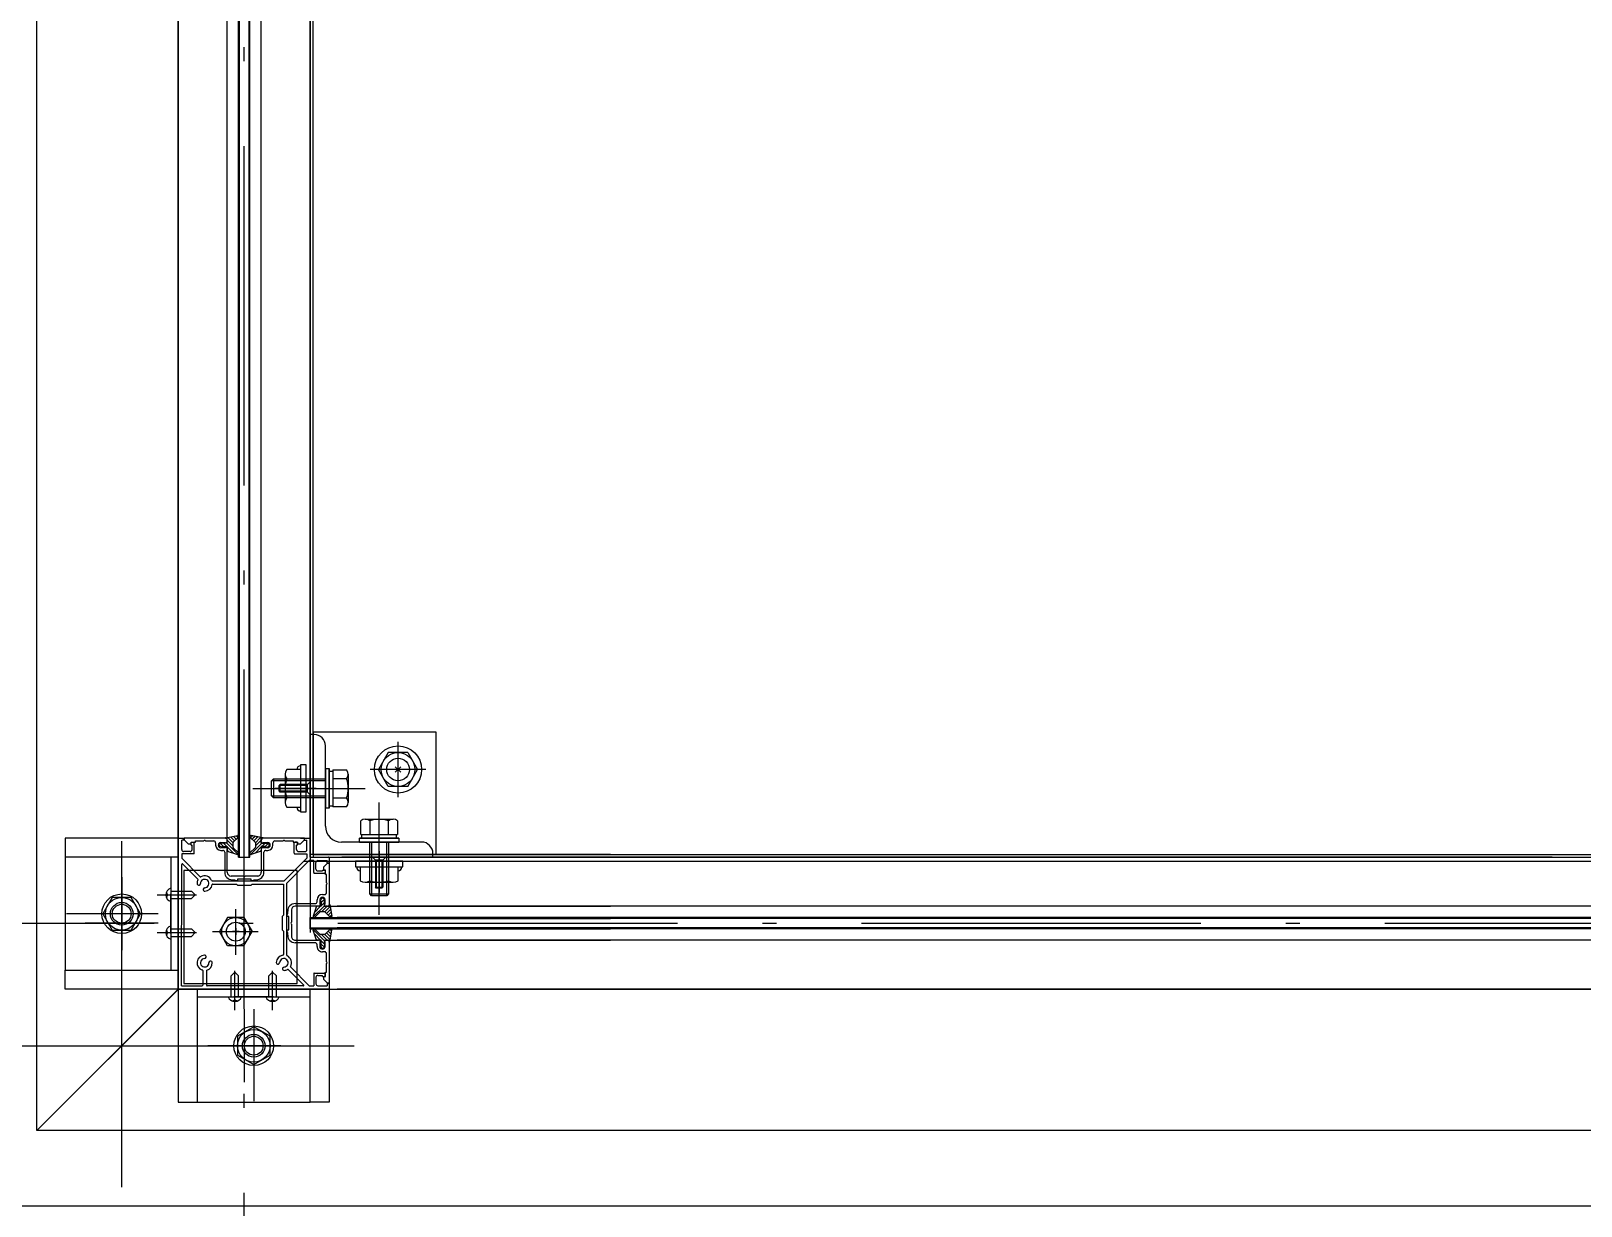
# Model space of a CAD drawing. Header units: millimetres. Extents: x -13466 to 37833, y -11727 to 34084.
# Drawn here: x 6069 to 6891, y 11488 to 12111 of the extents above; entities that cross this region are included whole.
import ezdxf

# ---------------------------------------------------------------- set-up
doc = ezdxf.new("R2010")
doc.units = ezdxf.units.MM
doc.header["$LTSCALE"] = 30
doc.header["$PDSIZE"] = 300
doc.linetypes.add('DASHDOT', pattern=[50.5, 30, -9, 2.5, -9])
doc.linetypes.add('SXF_一点短鎖線', pattern=[9.25, 6, -1.5, 0.25, -1.5])
for name, color, linetype, lineweight in [('D-BMK', 2, 'SXF_一点短鎖線', 13), ('D-STR-DIM', 7, 'Continuous', 13), ('D-STR-HTXT', 7, 'Continuous', 13), ('D-STR-STR1', 2, 'Continuous', 13)]:
    doc.layers.add(name, color=color, linetype=linetype, lineweight=lineweight)
doc.styles.add('MS ゴシック', font='MS Gothic.ttf')
doc.dimstyles.new('DIM-30-F', dxfattribs={"dimscale": 30, "dimtxt": 3.5, "dimasz": 2.5, "dimexe": 0, "dimexo": 2, "dimgap": 0.8, "dimtad": 1, "dimdec": 0, "dimzin": 0, "dimdsep": 46, "dimtxsty": 'MS ゴシック', "dimblk": 'OPEN', "dimcen": 0.1, "dimaunit": 1, "dimadec": 4, "dimazin": 0, "dimtfac": 1, "dimtdec": 0, "dimtmove": 2, "dimatfit": 3, "dimldrblk": 'OPEN', "dimfxl": 1, "dimtolj": 1, "dimtzin": 0, "dimlwd": -1, "dimlwe": -1, "dimarcsym": 2})

# ---------------------------------------------------------------- blocks, each defined once
blk = doc.blocks.new('_Open')
at = {"color": 0, "linetype": 'ByBlock', "lineweight": -2}
for p, q in [((-1, 0.167), (0, 0)), ((-1, -0.167), (0, 0)), ((0, 0), (-1, 0))]:
    blk.add_line(p, q, dxfattribs=at)
blk = doc.blocks.new('*D16')
at = {"layer": 'D-STR-DIM', "color": 0, "transparency": 16777216}
for p, q in [((10066.31, 11898.01), (10066.31, 11838.01)), ((10282.31, 11898.01), (10282.31, 11838.01)), ((10207.31, 11838.01), (10141.31, 11838.01))]:
    blk.add_line(p, q, dxfattribs=at)
at = {"layer": 'Defpoints', "color": 0, "transparency": 16777216}
for p in [(10066.31, 11838.01), (10066.31, 11838.01), (10282.31, 11838.01)]:
    blk.add_point(p, dxfattribs=at)
at = {"layer": 'D-STR-DIM', "color": 0, "transparency": 16777216, "xscale": 75, "yscale": 75, "zscale": 75, "rotation": 180}
blk.add_blockref('_Open', (10066.31, 11838.01), dxfattribs=at)
at = {"layer": 'D-STR-DIM', "color": 0, "transparency": 16777216, "xscale": 75, "yscale": 75, "zscale": 75}
blk.add_blockref('_Open', (10282.31, 11838.01), dxfattribs=at)
at = {"layer": 'D-STR-DIM', "color": 0, "transparency": 16777216, "insert": (10174.31, 12031.51), "char_height": 105, "width": 28696.3879, "attachment_point": 5, "style": 'MS ゴシック'}
blk.add_mtext('\\A1;216', dxfattribs=at)
blk = doc.blocks.new('*D20')
at = {"layer": 'D-STR-DIM', "color": 0, "transparency": 16777216}
for p, q in [((8743.3, 12827.45), (8769.9, 12881.24)), ((8837.13, 12848), (9599.08, 12471.25)), ((9692.9, 12491.8), (9666.31, 12438.01))]:
    blk.add_line(p, q, dxfattribs=at)
at = {"layer": 'Defpoints', "color": 0, "transparency": 16777216}
for p in [(8769.9, 12881.24), (9666.31, 12438.01), (9666.31, 12438.01)]:
    blk.add_point(p, dxfattribs=at)
at = {"layer": 'D-STR-DIM', "color": 0, "transparency": 16777216, "xscale": 75, "yscale": 75, "zscale": 75}
for p, rotation in [((8769.9, 12881.24), 153.6900675261025), ((9666.31, 12438.01), 333.6900675261025)]:
    blk.add_blockref('_Open', p, dxfattribs=dict(at, rotation=rotation))
at = {"layer": 'D-STR-DIM', "color": 0, "transparency": 16777216, "insert": (9252.01, 12728.2), "char_height": 105, "width": 46998.7126, "attachment_point": 5, "rotation": 333.69007, "style": 'MS ゴシック'}
blk.add_mtext('\\A1;R1000', dxfattribs=at)
blk = doc.blocks.new('*D44')
at = {"layer": 'D-STR-DIM', "color": 0, "transparency": 16777216}
for p, q in [((5908.26, 5273.45), (6336.04, 5273.45)), ((6336.04, 4698.45), (6336.04, 5198.45)), ((5908.26, 4623.45), (6336.04, 4623.45))]:
    blk.add_line(p, q, dxfattribs=at)
at = {"layer": 'Defpoints', "color": 0, "transparency": 16777216}
for p in [(5848.26, 5273.45), (6336.04, 5273.45), (5848.26, 4623.45)]:
    blk.add_point(p, dxfattribs=at)
at = {"layer": 'D-STR-DIM', "color": 0, "transparency": 16777216, "xscale": 75, "yscale": 75, "zscale": 75}
for p, rotation in [((6336.04, 5273.45), 90), ((6336.04, 4623.45), 270)]:
    blk.add_blockref('_Open', p, dxfattribs=dict(at, rotation=rotation))
at = {"layer": 'D-STR-DIM', "color": 0, "transparency": 16777216, "insert": (6259.54, 4948.45), "char_height": 105, "width": 22788, "attachment_point": 5, "rotation": 90, "style": 'MS ゴシック'}
blk.add_mtext('\\A1;65', dxfattribs=at)

msp = doc.modelspace()

# ---------------------------------------------------------------- linework, layer by layer
at = {"layer": 'D-BMK', "linetype": 'SXF_一点短鎖線', "lineweight": 9}
msp.add_line((6182.306, 10482.586), (6182.306, 14994.638), dxfattribs=at)
at = {"layer": 'D-BMK', "linetype": 'SXF_一点短鎖線'}
msp.add_line((5399.481, 11638.012), (10988.159, 11638.012), dxfattribs=at)
at = {"layer": 'D-STR-HTXT', "linetype": 'Continuous'}
msp.add_lwpolyline([(6032.306, 14288.012), (10432.306, 14288.012), (10432.306, 11488.012), (6032.306, 11488.012), (6032.306, 14288.012)], dxfattribs=at)
at = {"layer": 'D-STR-STR1', "linetype": 'Continuous'}
for p, q in [((6072.308, 11528.012), (6072.307, 14248.012)), ((6147.306, 14143.012), (6147.306, 11633.013)), ((6217.306, 14143.012), (6217.306, 11633.013)), ((6218.808, 11689.512), (6218.808, 14088.011)), ((6217.307, 12418.012), (6217.307, 11673.012)), ((6217.307, 11682.712), (6217.307, 12418.012)), ((6147.307, 11682.712), (6147.307, 12396.581)), ((6173.307, 11682.212), (6173.307, 12396.581)), ((6179.307, 11673.012), (6179.307, 12396.581)), ((6179.807, 11673.012), (6179.807, 12396.581)), ((6184.807, 11673.012), (6184.807, 12396.581)), ((6185.307, 11673.012), (6185.307, 12396.581)), ((6191.307, 11682.212), (6191.307, 12396.581)), ((6218.807, 11741.081), (6218.807, 12390.14)), ((6218.807, 11741.081), (6218.807, 12390.14)), ((6218.807, 11749.512), (6218.807, 12365.537)), ((6218.807, 11739.512), (6218.807, 11674.512)), ((6218.807, 11674.512), (6218.807, 11724.512)), ((6217.307, 11713.012), (6217.307, 11706.012)), ((6147.306, 11603.312), (6147.307, 11682.712)), ((6147.307, 11673.012), (6147.307, 11683.012)), ((6147.607, 11683.012), (6150.307, 11683.012)), ((6150.307, 11682.012), (6149.107, 11682.012)), ((6149.107, 11677.012), (6149.107, 11682.012)), ((6150.307, 11682.012), (6150.307, 11683.012)), ((6172.507, 11683.012), (6150.407, 11683.012)), ((6150.407, 11683.012), (6150.407, 11682.212)), ((6150.407, 11682.212), (6152.507, 11680.112)), ((6152.507, 11680.112), (6154.107, 11680.112)), ((6154.107, 11680.112), (6154.107, 11681.012)), ((6154.107, 11681.012), (6156.407, 11681.012)), ((6154.107, 11679.412), (6154.107, 11680.612)), ((6154.107, 11679.412), (6154.607, 11679.412)), ((6154.407, 11680.912), (6155.507, 11680.912)), ((6154.607, 11677.012), (6154.607, 11679.412)), ((6155.807, 11675.112), (6155.807, 11680.612)), ((6156.407, 11681.012), (6156.407, 11681.612)), ((6156.407, 11681.612), (6160.848, 11681.612)), ((6161.765, 11681.612), (6166.107, 11681.612)), ((6167.107, 11680.612), (6167.107, 11679.412)), ((6169.499, 11680.455), (6171.257, 11678.697)), ((6173.307, 11680.462), (6169.507, 11680.462)), ((6171.128, 11678.157), (6169.507, 11678.697)), ((6169.907, 11680.812), (6172.307, 11680.812)), ((6172.307, 11678.012), (6169.907, 11678.012)), ((6170.623, 11678.697), (6173.307, 11678.697)), ((6170.623, 11678.697), (6171.128, 11678.157)), ((6171.26, 11680.462), (6173.024, 11678.697)), ((6172.307, 11683.122), (6172.307, 11683.012)), ((6172.307, 11683.012), (6173.307, 11683.012)), ((6172.307, 11680.812), (6172.307, 11680.612)), ((6172.307, 11680.612), (6172.507, 11680.612)), ((6172.507, 11678.212), (6172.307, 11678.212)), ((6172.307, 11678.212), (6172.307, 11678.012)), ((6172.47, 11683.319), (6178.657, 11684.458)), ((6173.027, 11680.462), (6179, 11674.49)), ((6173.307, 11680.462), (6173.307, 11683.012)), ((6173.307, 11681.412), (6173.307, 11682.212)), ((6173.307, 11681.951), (6176.307, 11678.951)), ((6173.307, 11678.697), (6173.307, 11676.216)), ((6173.307, 11678.415), (6176.567, 11675.154)), ((6173.307, 11665.012), (6173.307, 11677.412)), ((6173.514, 11683.511), (6174.013, 11683.012)), ((6174.013, 11683.012), (6176.324, 11680.701)), ((6175.007, 11683.786), (6175.781, 11683.012)), ((6175.781, 11683.012), (6177.175, 11681.618)), ((6176.307, 11680.572), (6176.307, 11678.353)), ((6179.307, 11683.662), (6176.461, 11680.933)), ((6179.307, 11675.262), (6176.461, 11677.992)), ((6176.5, 11684.061), (6177.548, 11683.012)), ((6177.548, 11683.012), (6178.077, 11682.483)), ((6177.993, 11684.336), (6178.98, 11683.349)), ((6179.307, 11683.981), (6179.307, 11683.662)), ((6185.307, 11683.981), (6185.307, 11683.662)), ((6185.307, 11683.662), (6188.153, 11680.932)), ((6185.307, 11675.262), (6188.153, 11677.992)), ((6191.586, 11680.462), (6185.613, 11674.49)), ((6186.62, 11684.336), (6185.634, 11683.349)), ((6192.143, 11683.319), (6185.957, 11684.458)), ((6187.065, 11683.012), (6186.536, 11682.483)), ((6188.113, 11684.061), (6187.065, 11683.012)), ((6188.833, 11683.012), (6187.438, 11681.618)), ((6191.307, 11678.415), (6188.046, 11675.154)), ((6190.6, 11683.012), (6188.29, 11680.701)), ((6191.307, 11681.951), (6188.307, 11678.951)), ((6188.307, 11680.572), (6188.307, 11678.353)), ((6189.606, 11683.786), (6188.833, 11683.012)), ((6191.099, 11683.511), (6190.6, 11683.012)), ((6191.307, 11680.462), (6191.307, 11683.012)), ((6192.307, 11683.012), (6191.307, 11683.012)), ((6191.307, 11682.212), (6191.307, 11681.412)), ((6191.307, 11680.462), (6195.106, 11680.462)), ((6193.99, 11678.697), (6191.307, 11678.697)), ((6191.307, 11678.697), (6191.307, 11676.216)), ((6191.307, 11677.412), (6191.307, 11665.012)), ((6193.354, 11680.462), (6191.589, 11678.697)), ((6214.207, 11683.012), (6192.107, 11683.012)), ((6192.107, 11680.612), (6192.307, 11680.612)), ((6192.307, 11678.212), (6192.107, 11678.212)), ((6192.307, 11680.612), (6192.307, 11680.812)), ((6192.307, 11680.812), (6194.707, 11680.812)), ((6192.307, 11678.012), (6192.307, 11678.212)), ((6194.707, 11678.012), (6192.307, 11678.012)), ((6195.115, 11680.455), (6193.357, 11678.697)), ((6193.99, 11678.697), (6193.485, 11678.157)), ((6193.485, 11678.157), (6195.106, 11678.697)), ((6197.507, 11679.412), (6197.507, 11680.612)), ((6198.507, 11681.612), (6202.848, 11681.612)), ((6203.765, 11681.612), (6208.207, 11681.612)), ((6208.207, 11681.612), (6208.207, 11681.012)), ((6208.207, 11681.012), (6210.507, 11681.012)), ((6208.807, 11675.112), (6208.807, 11680.612)), ((6210.207, 11680.912), (6209.107, 11680.912)), ((6210.007, 11677.012), (6210.007, 11679.412)), ((6210.507, 11679.412), (6210.007, 11679.412)), ((6210.507, 11681.012), (6210.507, 11680.112)), ((6210.507, 11679.412), (6210.507, 11680.612)), ((6210.507, 11680.112), (6212.107, 11680.112)), ((6212.107, 11683.012), (6215.107, 11683.012)), ((6212.107, 11680.112), (6214.207, 11682.212)), ((6214.207, 11682.212), (6214.207, 11683.012)), ((6214.307, 11683.012), (6217.007, 11683.012)), ((6214.307, 11682.012), (6214.307, 11683.012)), ((6214.307, 11682.012), (6215.507, 11682.012)), ((6215.507, 11677.012), (6215.507, 11682.012)), ((6217.307, 11673.012), (6217.307, 11682.712)), ((6149.106, 11604.812), (6149.107, 11669.215)), ((6149.107, 11674.812), (6149.107, 11672.485)), ((6149.107, 11674.812), (6149.107, 11672.485)), ((6155.507, 11674.812), (6149.107, 11674.812)), ((6158.986, 11662.605), (6149.107, 11672.485)), ((6157.714, 11661.332), (6149.619, 11669.427)), ((6153.607, 11676.012), (6150.107, 11676.012)), ((6169.907, 11676.612), (6170.907, 11676.612)), ((6171.907, 11675.612), (6171.907, 11665.012)), ((6173.307, 11676.647), (6173.946, 11676.008)), ((6173.307, 11676.216), (6178.652, 11674.475)), ((6179.307, 11674.951), (6179.307, 11675.262)), ((6179.307, 11673.012), (6185.307, 11673.012)), ((6185.307, 11674.951), (6185.307, 11675.262)), ((6191.307, 11676.216), (6185.961, 11674.475)), ((6191.307, 11676.647), (6190.667, 11676.008)), ((6192.707, 11665.012), (6192.707, 11675.612)), ((6193.707, 11676.612), (6194.707, 11676.612)), ((6203.534, 11660.512), (6215.507, 11672.485)), ((6204.807, 11659.239), (6216.779, 11671.212)), ((6209.107, 11674.812), (6215.507, 11674.812)), ((6211.007, 11676.012), (6214.507, 11676.012)), ((6214.005, 11670.812), (6959.806, 11670.812)), ((6215.507, 11674.812), (6215.507, 11672.485)), ((6219.107, 11671.212), (6216.779, 11671.212)), ((6218.807, 11674.512), (6217.307, 11674.512)), ((6217.307, 11673.012), (6376.499, 11673.011)), ((6217.307, 11673.012), (6227.007, 11673.012)), ((6376.499, 11674.511), (6218.807, 11674.512)), ((6218.807, 11674.512), (6283.807, 11674.512)), ((6268.807, 11674.512), (6218.807, 11674.512)), ((6219.107, 11664.812), (6219.107, 11671.212)), ((6220.307, 11666.712), (6220.307, 11670.212)), ((6221.307, 11671.212), (6226.307, 11671.212)), ((6224.407, 11667.812), (6226.507, 11669.912)), ((6226.307, 11670.012), (6226.307, 11671.212)), ((6226.307, 11670.012), (6227.307, 11670.012)), ((6226.507, 11669.912), (6227.307, 11669.912)), ((6227.007, 11673.013), (10237.306, 11673.013)), ((6227.007, 11673.012), (6376.499, 11673.012)), ((6227.307, 11672.712), (6227.307, 11670.012)), ((6227.307, 11670.812), (6278.66, 11670.812)), ((6227.307, 11669.912), (6227.306, 11647.812)), ((6875.641, 11673.012), (6234.052, 11673.012)), ((6234.052, 11673.012), (6963.531, 11673.012)), ((6241.307, 11670.812), (6266.307, 11670.812)), ((6250.307, 11673.012), (6257.307, 11673.012)), ((6283.808, 11674.513), (10180.806, 11674.513)), ((6293.807, 11674.512), (6363.62, 11674.512)), ((6293.807, 11674.512), (6363.62, 11674.512)), ((6293.807, 11674.512), (6328.713, 11674.512)), ((6363.599, 11673.012), (6363.62, 11673.012)), ((6363.609, 11673.012), (6363.62, 11673.012)), ((6150.307, 11666.012), (6150.306, 11606.012)), ((6210.307, 11666.012), (6150.307, 11666.012)), ((6165.267, 11660.512), (6203.534, 11660.512)), ((6181.848, 11663.012), (6175.307, 11663.012)), ((6175.907, 11661.012), (6177.307, 11661.012)), ((6177.307, 11661.012), (6177.307, 11660.712)), ((6177.307, 11660.712), (6178.807, 11660.712)), ((6178.807, 11660.712), (6178.807, 11661.612)), ((6178.807, 11661.612), (6185.807, 11661.612)), ((6189.307, 11663.012), (6182.765, 11663.012)), ((6185.807, 11661.612), (6185.807, 11660.712)), ((6185.807, 11660.712), (6187.307, 11660.712)), ((6187.307, 11660.712), (6187.307, 11661.012)), ((6187.307, 11661.012), (6188.707, 11661.012)), ((6210.306, 11606.012), (6210.307, 11666.012)), ((6219.407, 11664.512), (6224.907, 11664.512)), ((6221.307, 11665.712), (6223.707, 11665.712)), ((6223.707, 11666.212), (6224.907, 11666.212)), ((6223.707, 11666.212), (6223.707, 11665.712)), ((6224.407, 11666.212), (6224.407, 11667.812)), ((6225.307, 11666.212), (6224.407, 11666.212)), ((6225.207, 11665.912), (6225.207, 11664.812)), ((6225.307, 11663.912), (6225.307, 11666.212)), ((6225.907, 11663.912), (6225.307, 11663.912)), ((6225.907, 11659.47), (6225.907, 11663.912)), ((6117.306, 11618.674), (6117.307, 11657.351)), ((6147.307, 11658.012), (6147.306, 11618.012)), ((6165.615, 11658.712), (6178.107, 11658.712)), ((6178.807, 11658.012), (6178.107, 11658.712)), ((6185.807, 11658.012), (6178.807, 11658.012)), ((6185.807, 11658.012), (6186.507, 11658.712)), ((6186.507, 11658.712), (6203.007, 11658.712)), ((6203.007, 11658.712), (6203.006, 11642.212)), ((6204.806, 11620.972), (6204.807, 11659.239)), ((6223.707, 11653.212), (6224.907, 11653.212)), ((6225.907, 11654.212), (6225.907, 11658.554)), ((6177.806, 11621.231), (6177.807, 11645.421)), ((6205.306, 11643.012), (6205.306, 11644.412)), ((6207.306, 11645.012), (6207.306, 11638.47)), ((6221.706, 11647.012), (6209.306, 11647.012)), ((6209.306, 11648.412), (6219.907, 11648.412)), ((6220.511, 11647.012), (6218.77, 11641.667)), ((6224.757, 11647.291), (6218.784, 11641.319)), ((6222.71, 11647.012), (6219.449, 11643.751)), ((6219.557, 11641.012), (6222.286, 11643.858)), ((6220.942, 11647.012), (6220.303, 11646.373)), ((6222.992, 11647.012), (6220.511, 11647.012)), ((6220.907, 11649.412), (6220.907, 11650.412)), ((6222.307, 11650.412), (6222.307, 11648.012)), ((6222.307, 11648.012), (6222.507, 11648.012)), ((6222.451, 11649.191), (6222.992, 11650.811)), ((6222.992, 11649.696), (6222.451, 11649.191)), ((6222.507, 11648.012), (6222.507, 11647.812)), ((6224.866, 11644.012), (6222.647, 11644.012)), ((6224.75, 11650.82), (6222.992, 11649.062)), ((6222.992, 11649.696), (6222.992, 11647.012)), ((6224.757, 11649.059), (6222.992, 11647.294)), ((6226.245, 11647.012), (6223.245, 11644.012)), ((6224.757, 11647.012), (6224.757, 11650.811)), ((6224.757, 11647.012), (6227.307, 11647.012)), ((6224.907, 11647.812), (6224.907, 11648.012)), ((6224.907, 11648.012), (6225.107, 11648.012)), ((6227.307, 11646.306), (6224.996, 11643.995)), ((6225.107, 11648.012), (6225.107, 11650.412)), ((6227.957, 11641.012), (6225.227, 11643.858)), ((6226.506, 11647.012), (6225.706, 11647.012)), ((6227.307, 11644.538), (6225.912, 11643.144)), ((6226.507, 11647.012), (6376.499, 11647.012)), ((6227.307, 11648.012), (6227.307, 11647.012)), ((6227.417, 11648.012), (6227.307, 11648.012)), ((6227.806, 11646.805), (6227.307, 11646.306)), ((6228.08, 11645.312), (6227.307, 11644.538)), ((6228.355, 11643.819), (6227.307, 11642.77)), ((6227.614, 11647.848), (6228.752, 11641.662)), ((6933.152, 11647.012), (6231.578, 11647.012)), ((6136.645, 11638.013), (6097.968, 11638.013)), ((6173.482, 11641.003), (6169.157, 11633.512)), ((6182.131, 11641.003), (6173.482, 11641.003)), ((6182.131, 11641.003), (6186.456, 11633.512)), ((6203.006, 11642.212), (6202.306, 11641.512)), ((6202.306, 11641.512), (6202.306, 11634.512)), ((6205.006, 11641.512), (6205.006, 11643.012)), ((6205.006, 11643.012), (6205.306, 11643.012)), ((6205.906, 11641.512), (6205.006, 11641.512)), ((6205.906, 11634.512), (6205.906, 11641.512)), ((6207.306, 11637.554), (6207.306, 11631.012)), ((6217.307, 11641.012), (6376.499, 11641.012)), ((6217.307, 11635.012), (6217.307, 11641.012)), ((6217.307, 11640.512), (6376.499, 11640.512)), ((6219.245, 11641.012), (6219.557, 11641.012)), ((6227.307, 11642.77), (6226.778, 11642.241)), ((6228.63, 11642.326), (6227.643, 11641.339)), ((6228.275, 11641.012), (6227.957, 11641.012)), ((6930.886, 11641.012), (6231.578, 11641.012)), ((6930.886, 11640.512), (6231.578, 11640.512)), ((6165.525, 11633.512), (6189.716, 11633.512)), ((6173.482, 11626.021), (6169.157, 11633.512)), ((6179.574, 11633.512), (6176.039, 11633.512)), ((6177.806, 11635.28), (6177.806, 11631.744)), ((6182.131, 11626.021), (6186.456, 11633.512)), ((6203.006, 11633.812), (6202.306, 11634.512)), ((6203.006, 11633.812), (6203.006, 11621.32)), ((6205.006, 11633.012), (6205.006, 11634.512)), ((6205.006, 11634.512), (6205.906, 11634.512)), ((6205.306, 11633.012), (6205.006, 11633.012)), ((6205.306, 11631.612), (6205.306, 11633.012)), ((6209.306, 11629.012), (6221.706, 11629.012)), ((6219.906, 11627.612), (6209.306, 11627.612)), ((6217.307, 11635.512), (6376.499, 11635.512)), ((6217.307, 11635.012), (6376.499, 11635.012)), ((6220.511, 11629.012), (6218.77, 11634.357)), ((6224.756, 11628.733), (6218.784, 11634.705)), ((6219.245, 11635.012), (6219.557, 11635.012)), ((6222.709, 11629.012), (6219.449, 11632.273)), ((6219.557, 11635.012), (6222.286, 11632.166)), ((6220.942, 11629.012), (6220.302, 11629.651)), ((6222.992, 11629.012), (6220.511, 11629.012)), ((6222.506, 11628.012), (6222.306, 11628.012)), ((6222.306, 11628.012), (6222.306, 11625.612)), ((6222.506, 11628.212), (6222.506, 11628.012)), ((6224.866, 11632.012), (6222.647, 11632.012)), ((6222.992, 11626.328), (6222.992, 11629.012)), ((6224.756, 11626.965), (6222.992, 11628.73)), ((6226.245, 11629.012), (6223.245, 11632.012)), ((6224.756, 11629.012), (6224.756, 11625.213)), ((6224.756, 11629.012), (6227.306, 11629.012)), ((6224.906, 11628.012), (6224.906, 11628.212)), ((6225.106, 11628.012), (6224.906, 11628.012)), ((6227.306, 11629.718), (6224.996, 11632.029)), ((6225.106, 11625.612), (6225.106, 11628.012)), ((6227.957, 11635.012), (6225.227, 11632.166)), ((6225.706, 11629.012), (6226.506, 11629.012)), ((6227.306, 11631.486), (6225.912, 11632.88)), ((6226.506, 11629.012), (6376.499, 11629.012)), ((6227.306, 11633.254), (6226.778, 11633.783)), ((6227.306, 11628.012), (6227.306, 11629.012)), ((6227.306, 11628.212), (6227.306, 11606.112)), ((6227.417, 11628.012), (6227.306, 11628.012)), ((6228.355, 11632.205), (6227.306, 11633.254)), ((6228.08, 11630.712), (6227.306, 11631.486)), ((6227.806, 11629.219), (6227.306, 11629.718)), ((6227.614, 11628.176), (6228.752, 11634.362)), ((6228.63, 11633.698), (6227.643, 11634.685)), ((6228.275, 11635.012), (6227.957, 11635.012)), ((6930.886, 11635.512), (6231.578, 11635.512)), ((6930.886, 11635.012), (6231.578, 11635.012)), ((6930.688, 11629.012), (6231.578, 11629.012)), ((6182.131, 11626.021), (6173.482, 11626.021)), ((6220.906, 11625.612), (6220.906, 11626.612)), ((6222.992, 11626.328), (6222.451, 11626.833)), ((6222.451, 11626.833), (6222.992, 11625.213)), ((6224.75, 11625.204), (6222.992, 11626.962)), ((6224.906, 11622.812), (6223.706, 11622.812)), ((6225.906, 11617.47), (6225.906, 11621.812)), ((6160.306, 11612.861), (6160.306, 11605.113)), ((6162.306, 11612.861), (6162.306, 11605.112)), ((6200.391, 11616.231), (6200.391, 11616.231)), ((6202.525, 11614.096), (6202.525, 11614.096)), ((6205.627, 11613.419), (6213.721, 11605.324)), ((6206.899, 11614.692), (6216.779, 11604.812)), ((6219.106, 11611.212), (6219.106, 11604.812)), ((6219.406, 11611.512), (6224.906, 11611.512)), ((6225.206, 11610.112), (6225.206, 11611.212)), ((6225.306, 11609.812), (6225.306, 11612.112)), ((6225.306, 11612.112), (6225.906, 11612.112)), ((6225.906, 11612.112), (6225.906, 11616.554)), ((6072.308, 11528.012), (6147.394, 11603.1)), ((6083.506, 11539.212), (6147.306, 11603.012)), ((6227.006, 11603.012), (6147.606, 11603.012)), ((6149.106, 11604.812), (6160.006, 11604.812)), ((6150.306, 11606.012), (6210.306, 11606.012)), ((6162.306, 11603.012), (6202.306, 11603.012)), ((6213.509, 11604.812), (6162.606, 11604.812)), ((6216.779, 11604.812), (6219.106, 11604.812)), ((6220.306, 11609.312), (6220.306, 11605.812)), ((6221.306, 11610.312), (6223.706, 11610.312)), ((6221.306, 11604.812), (6226.306, 11604.812)), ((6223.706, 11609.812), (6223.706, 11610.312)), ((6223.706, 11609.812), (6224.906, 11609.812)), ((6224.406, 11608.212), (6224.406, 11609.812)), ((6224.406, 11609.812), (6225.306, 11609.812)), ((6226.506, 11606.112), (6224.406, 11608.212)), ((6226.306, 11606.012), (6226.306, 11604.812)), ((6226.306, 11606.012), (6227.306, 11606.012)), ((6227.306, 11606.112), (6226.506, 11606.112)), ((6227.006, 11603.012), (6376.499, 11603.012)), ((6227.007, 11603.013), (10237.306, 11603.013)), ((6227.306, 11606.012), (6227.306, 11603.312)), ((6936.4, 11603.012), (6231.578, 11603.012)), ((6363.618, 11603.012), (6363.62, 11603.012)), ((6363.618, 11603.012), (6363.62, 11603.012)), ((6370.485, 11603.012), (6370.493, 11603.012)), ((6182.306, 11592.351), (6182.306, 11553.674)), ((6201.645, 11573.012), (6162.968, 11573.012)), ((10392.307, 11528.013), (6072.308, 11528.012)), ((10392.307, 11528.013), (6072.308, 11528.012))]:
    msp.add_line(p, q, dxfattribs=at)
at = {"layer": 'D-STR-STR1', "linetype": 'Continuous', "lineweight": 9}
for p, q in [((6219.307, 11738.012), (6217.307, 11738.012)), ((6217.307, 11738.012), (6217.307, 11673.012)), ((6218.807, 11674.512), (6218.807, 11739.512)), ((6218.807, 11739.512), (6283.807, 11739.512)), ((6263.807, 11704.774), (6263.807, 11734.25)), ((6283.807, 11739.512), (6283.807, 11674.512)), ((6225.307, 11689.512), (6225.307, 11732.012)), ((6258.617, 11728.501), (6253.427, 11719.512)), ((6268.996, 11728.501), (6258.617, 11728.501)), ((6268.996, 11728.501), (6274.186, 11719.512)), ((6212.107, 11719.512), (6204.839, 11719.512)), ((6215.107, 11722.012), (6212.107, 11722.012)), ((6212.107, 11722.012), (6212.107, 11697.012)), ((6212.107, 11719.512), (6212.107, 11699.512)), ((6215.107, 11697.012), (6215.107, 11722.012)), ((6218.807, 11724.512), (6218.807, 11674.512)), ((6225.307, 11720.012), (6227.307, 11720.012)), ((6225.307, 11720.012), (6225.307, 11699.012)), ((6227.307, 11720.012), (6227.307, 11699.012)), ((6227.307, 11699.012), (6227.307, 11720.012)), ((6227.307, 11719.312), (6227.307, 11699.712)), ((6227.307, 11718.712), (6229.307, 11718.712)), ((6227.307, 11718.712), (6227.307, 11700.312)), ((6229.307, 11719.312), (6236.574, 11719.312)), ((6229.307, 11719.312), (6229.307, 11699.712)), ((6278.544, 11719.512), (6249.069, 11719.512)), ((6258.617, 11710.523), (6253.427, 11719.512)), ((6262.307, 11718.012), (6265.307, 11721.012)), ((6265.307, 11718.012), (6262.307, 11721.012)), ((6268.996, 11710.523), (6274.186, 11719.512)), ((6196.807, 11713.512), (6197.807, 11714.512)), ((6196.807, 11705.512), (6196.807, 11713.512)), ((6225.307, 11713.512), (6196.807, 11713.512)), ((6197.807, 11714.512), (6197.807, 11704.512)), ((6197.807, 11714.512), (6225.307, 11714.512)), ((6215.807, 11711.012), (6200.807, 11711.012)), ((6200.807, 11708.012), (6200.807, 11711.012)), ((6200.909, 11711.012), (6201.409, 11711.512)), ((6201.307, 11707.512), (6201.307, 11711.512)), ((6215.807, 11711.512), (6201.409, 11711.512)), ((6203.982, 11717.012), (6203.982, 11702.012)), ((6204.839, 11714.512), (6212.107, 11714.512)), ((6217.307, 11713.012), (6215.807, 11711.512)), ((6215.807, 11707.512), (6215.807, 11711.512)), ((6217.307, 11706.012), (6217.307, 11713.012)), ((6236.574, 11714.512), (6229.307, 11714.512)), ((6237.432, 11717.012), (6237.432, 11702.012)), ((6268.996, 11710.523), (6258.617, 11710.523)), ((6186.807, 11709.512), (6246.332, 11709.512)), ((6197.807, 11704.512), (6196.807, 11705.512)), ((6196.807, 11705.512), (6225.307, 11705.512)), ((6225.307, 11704.512), (6197.807, 11704.512)), ((6220.452, 11709.512), (6198.605, 11709.512)), ((6215.807, 11708.012), (6200.807, 11708.012)), ((6201.409, 11707.512), (6200.909, 11708.012)), ((6215.807, 11707.512), (6201.409, 11707.512)), ((6212.107, 11704.512), (6204.839, 11704.512)), ((6217.307, 11706.012), (6215.807, 11707.512)), ((6229.307, 11704.512), (6236.574, 11704.512)), ((6253.807, 11642.512), (6253.807, 11702.038)), ((6204.839, 11699.512), (6212.107, 11699.512)), ((6212.107, 11697.012), (6215.107, 11697.012)), ((6227.307, 11699.012), (6225.307, 11699.012)), ((6227.307, 11700.312), (6229.307, 11700.312)), ((6236.574, 11699.712), (6229.307, 11699.712)), ((6246.307, 11693.137), (6261.307, 11693.137)), ((6244.007, 11685.012), (6244.007, 11692.279)), ((6244.007, 11685.012), (6263.607, 11685.012)), ((6244.607, 11683.012), (6244.607, 11685.012)), ((6248.807, 11692.279), (6248.807, 11685.012)), ((6258.807, 11685.012), (6258.807, 11692.279)), ((6263.007, 11683.012), (6263.007, 11685.012)), ((6263.607, 11692.279), (6263.607, 11685.012)), ((6147.306, 11683.012), (6087.306, 11683.012)), ((6087.306, 11683.012), (6087.306, 11673.012)), ((6147.306, 11682.712), (6147.306, 11603.312)), ((6217.307, 11673.012), (6217.307, 11682.712)), ((6276.307, 11681.012), (6233.807, 11681.012)), ((6243.307, 11683.012), (6264.307, 11683.012)), ((6264.307, 11683.012), (6243.307, 11683.012)), ((6243.307, 11681.012), (6243.307, 11683.012)), ((6243.307, 11681.012), (6264.307, 11681.012)), ((6244.007, 11683.012), (6263.607, 11683.012)), ((6244.607, 11683.012), (6263.007, 11683.012)), ((6248.807, 11653.512), (6248.807, 11681.012)), ((6249.807, 11681.012), (6249.807, 11652.512)), ((6257.807, 11652.512), (6257.807, 11681.012)), ((6258.807, 11681.012), (6258.807, 11653.512)), ((6264.307, 11683.012), (6264.307, 11681.012)), ((6147.306, 11673.012), (6087.306, 11673.012)), ((6087.306, 11673.012), (6087.306, 11613.012)), ((6143.306, 11673.012), (6143.306, 11613.012)), ((6217.307, 11673.012), (6227.007, 11673.012)), ((6217.307, 11673.012), (6282.307, 11673.012)), ((6218.807, 11674.512), (6218.807, 11673.012)), ((6283.807, 11674.512), (6218.807, 11674.512)), ((6218.807, 11674.512), (6268.807, 11674.512)), ((6266.307, 11670.812), (6241.307, 11670.812)), ((6241.307, 11670.812), (6241.307, 11667.812)), ((6257.307, 11673.012), (6250.307, 11673.012)), ((6250.307, 11673.012), (6251.807, 11671.512)), ((6255.807, 11671.512), (6251.807, 11671.512)), ((6251.807, 11671.512), (6251.807, 11657.115)), ((6252.307, 11671.512), (6252.307, 11656.512)), ((6253.807, 11676.158), (6253.807, 11654.311)), ((6255.307, 11671.512), (6255.307, 11656.512)), ((6257.307, 11673.012), (6255.807, 11671.512)), ((6255.807, 11671.512), (6255.807, 11657.115)), ((6266.307, 11667.812), (6266.307, 11670.812)), ((6282.307, 11673.012), (6282.307, 11675.012)), ((6117.306, 11662.351), (6117.306, 11623.674)), ((6241.307, 11667.812), (6266.307, 11667.812)), ((6243.807, 11667.812), (6243.807, 11660.545)), ((6243.807, 11667.812), (6263.807, 11667.812)), ((6248.807, 11660.545), (6248.807, 11667.812)), ((6258.807, 11667.812), (6258.807, 11660.545)), ((6263.807, 11660.545), (6263.807, 11667.812)), ((6117.306, 11658.984), (6117.306, 11627.955)), ((6136.198, 11653.012), (6156.985, 11653.012)), ((6143.306, 11656.512), (6143.306, 11649.512)), ((6143.306, 11656.012), (6143.306, 11650.012)), ((6143.306, 11655.012), (6154.306, 11655.012)), ((6143.306, 11632.512), (6143.306, 11653.512)), ((6147.306, 11618.012), (6147.306, 11658.012)), ((6156.306, 11653.012), (6154.306, 11655.012)), ((6156.306, 11653.012), (6154.306, 11651.012)), ((6246.307, 11659.687), (6261.307, 11659.687)), ((6249.807, 11652.512), (6248.807, 11653.512)), ((6248.807, 11653.512), (6258.807, 11653.512)), ((6257.807, 11652.512), (6249.807, 11652.512)), ((6252.307, 11656.615), (6251.807, 11657.115)), ((6255.807, 11657.012), (6251.807, 11657.012)), ((6255.307, 11656.512), (6252.307, 11656.512)), ((6255.807, 11657.115), (6255.307, 11656.615)), ((6258.807, 11653.512), (6257.807, 11652.512)), ((6112.306, 11651.673), (6107.306, 11643.012)), ((6122.306, 11651.673), (6112.306, 11651.673)), ((6127.306, 11643.012), (6122.306, 11651.673)), ((6143.306, 11651.012), (6154.306, 11651.012)), ((6136.645, 11643.012), (6087.968, 11643.012)), ((6136.645, 11638.012), (6097.968, 11638.012)), ((6107.306, 11643.012), (6112.306, 11634.352)), ((6122.306, 11634.352), (6127.306, 11643.012)), ((6143.306, 11636.512), (6143.306, 11629.512)), ((6143.306, 11636.012), (6143.306, 11630.012)), ((6112.306, 11634.352), (6122.306, 11634.352)), ((6136.198, 11633.012), (6156.985, 11633.012)), ((6143.306, 11635.012), (6154.306, 11635.012)), ((6143.306, 11631.012), (6154.306, 11631.012)), ((6156.306, 11633.012), (6154.306, 11635.012)), ((6156.306, 11633.012), (6154.306, 11631.012)), ((6087.306, 11613.012), (6147.306, 11613.012)), ((6087.306, 11603.012), (6087.306, 11613.012)), ((6177.306, 11612.012), (6175.306, 11610.012)), ((6177.306, 11591.904), (6177.306, 11612.691)), ((6177.306, 11612.012), (6179.306, 11610.012)), ((6197.306, 11612.012), (6195.306, 11610.012)), ((6197.306, 11591.904), (6197.306, 11612.691)), ((6197.306, 11612.012), (6199.306, 11610.012)), ((6147.306, 11603.012), (6087.306, 11603.012)), ((6157.306, 11603.012), (6147.306, 11603.012)), ((6147.306, 11603.012), (6147.306, 11543.012)), ((6147.606, 11603.012), (6227.006, 11603.012)), ((6157.306, 11603.012), (6157.306, 11543.012)), ((6217.306, 11603.012), (6157.306, 11603.012)), ((6175.306, 11599.012), (6175.306, 11610.012)), ((6179.306, 11599.012), (6179.306, 11610.012)), ((6195.306, 11599.012), (6195.306, 11610.012)), ((6199.306, 11599.012), (6199.306, 11610.012)), ((6217.306, 11603.012), (6227.306, 11603.012)), ((6217.306, 11543.012), (6217.306, 11603.012)), ((6227.306, 11603.012), (6227.306, 11543.012)), ((6157.306, 11599.012), (6217.306, 11599.012)), ((6173.806, 11599.012), (6180.806, 11599.012)), ((6174.306, 11599.012), (6180.306, 11599.012)), ((6197.806, 11599.012), (6176.806, 11599.012)), ((6193.806, 11599.012), (6200.806, 11599.012)), ((6194.306, 11599.012), (6200.306, 11599.012)), ((6187.306, 11592.351), (6187.306, 11543.674)), ((6187.306, 11583.012), (6178.646, 11578.012)), ((6195.966, 11578.012), (6187.306, 11583.012)), ((6167.968, 11573.012), (6206.645, 11573.012)), ((6171.334, 11573.012), (6202.363, 11573.012)), ((6178.646, 11578.012), (6178.646, 11568.012)), ((6195.966, 11568.012), (6195.966, 11578.012)), ((6178.646, 11568.012), (6187.306, 11563.012)), ((6187.306, 11563.012), (6195.966, 11568.012)), ((6147.306, 11543.012), (6157.306, 11543.012)), ((6157.306, 11543.012), (6217.306, 11543.012)), ((6227.306, 11543.012), (6217.306, 11543.012))]:
    msp.add_line(p, q, dxfattribs=at)
at = {"layer": 'D-STR-STR1', "linetype": 'DASHDOT'}
for p, q in [((6117.306, 11498.012), (6117.307, 11681.484)), ((6042.306, 11573.012), (6240.509, 11573.012))]:
    msp.add_line(p, q, dxfattribs=at)
at = {"layer": 'D-STR-STR1', "linetype": 'Continuous', "lineweight": 9}
for centre, radius in [((6263.807, 11719.512), 12.5), ((6263.807, 11719.512), 8.989), ((6263.807, 11719.512), 6), ((6117.306, 11643.012), 10.5), ((6117.306, 11643.012), 8.66), ((6117.306, 11643.012), 6), ((6117.306, 11643.012), 5), ((6187.306, 11573.012), 10.5), ((6187.306, 11573.012), 8.66), ((6187.306, 11573.012), 6), ((6187.306, 11573.012), 5)]:
    msp.add_circle(centre, radius, dxfattribs=at)
at = {"layer": 'D-STR-STR1', "linetype": 'Continuous'}
for radius in [7.491, 5]:
    msp.add_circle((6177.806, 11633.512), radius, dxfattribs=at)
at = {"layer": 'D-STR-STR1', "linetype": 'Continuous', "lineweight": 9}
for centre, radius, start, end in [((6219.307, 11732.012), 6, 0, 90), ((6208.053, 11717.012), 4.072, 142.121121, 217.878879), ((6212.107, 11719.512), 2, 90, 180), ((6233.645, 11716.912), 3.786, 320.661802, 39.338198), ((6218.982, 11709.512), 15, 160.528779, 199.471221), ((6222.432, 11709.512), 15, 340.528779, 19.471221), ((6208.053, 11702.012), 4.072, 142.121121, 217.878879), ((6233.645, 11702.112), 3.786, 320.661802, 39.338198), ((6212.107, 11699.512), 2, 180, 270), ((6246.407, 11689.351), 3.786, 50.661802, 129.338198), ((6253.807, 11678.137), 15, 70.528779, 109.471221), ((6261.207, 11689.351), 3.786, 50.661802, 129.338198), ((6233.807, 11689.512), 8.5, 180, 270), ((6276.307, 11675.012), 6, 0, 90), ((6243.807, 11667.812), 2, 180, 270), ((6246.307, 11663.759), 4.072, 232.121121, 307.878879), ((6253.807, 11674.687), 15, 250.528779, 289.471221), ((6261.307, 11663.759), 4.072, 232.121121, 307.878879), ((6263.807, 11667.812), 2, 270, 0), ((6144.362, 11653.012), 3.656, 106.785848, 253.214152), ((6142.886, 11654.453), 1.778, 171.452779, 234.120772), ((6142.75, 11651.652), 1.635, 123.655992, 195.028049), ((6144.362, 11633.012), 3.656, 106.785848, 253.214152), ((6142.886, 11634.453), 1.778, 171.452779, 234.120772), ((6142.75, 11631.652), 1.635, 123.655992, 195.028049), ((6147.606, 11603.312), 0.3, 180, 270), ((6177.306, 11600.068), 3.656, 196.785848, 343.214152), ((6175.866, 11598.592), 1.778, 261.452779, 324.120772), ((6178.667, 11598.456), 1.635, 213.655992, 285.028049), ((6197.306, 11600.068), 3.656, 196.785848, 343.214152), ((6195.866, 11598.592), 1.778, 261.452779, 324.120772), ((6198.667, 11598.456), 1.635, 213.655992, 285.028049)]:
    msp.add_arc(centre, radius, start, end, dxfattribs=at)
at = {"layer": 'D-STR-STR1', "linetype": 'Continuous'}
for centre, radius, start, end in [((6147.607, 11682.712), 0.3, 89.999818, 179.999785), ((6150.107, 11677.012), 1, 179.999785, 269.999781), ((6153.607, 11677.012), 1, 269.999781, 359.999785), ((6154.407, 11680.612), 0.3, 89.999818, 179.999785), ((6155.507, 11680.612), 0.3, 359.999785, 89.999818), ((6161.307, 11681.412), 0.5, 23.577954, 156.421597), ((6166.107, 11680.612), 1, 359.999785, 89.999781), ((6169.907, 11679.412), 2.8, 179.999785, 269.999785), ((6169.907, 11679.412), 1.4, 89.999766, 269.999805), ((6170.186, 11679.58), 1.114, 127.58492, 232.414647), ((6172.507, 11683.122), 0.2, 100.428531, 179.999785), ((6172.507, 11682.212), 0.8, 359.999785, 89.999795), ((6172.507, 11681.412), 0.8, 269.999795, 359.999785), ((6172.507, 11677.412), 0.8, 359.999785, 89.999795), ((6176.807, 11680.572), 0.5, 133.802663, 179.999785), ((6176.807, 11678.353), 0.5, 179.999785, 226.196894), ((6178.807, 11683.981), 0.5, 359.999785, 107.454542), ((6185.807, 11683.981), 0.5, 72.545002, 179.999785), ((6187.807, 11680.572), 0.5, 359.999785, 46.196973), ((6187.807, 11678.353), 0.5, 313.802584, 359.999785), ((6192.107, 11682.212), 0.8, 89.999795, 179.999785), ((6192.107, 11681.412), 0.8, 179.999785, 269.999795), ((6192.107, 11677.412), 0.8, 89.999795, 179.999785), ((6192.107, 11683.122), 0.2, 359.999785, 79.571455), ((6194.707, 11679.412), 1.4, 269.999805, 89.999766), ((6194.707, 11679.412), 2.8, 269.999785, 359.999785), ((6194.427, 11679.58), 1.114, 307.584882, 52.414686), ((6198.507, 11680.612), 1, 89.999781, 179.999785), ((6203.307, 11681.412), 0.5, 23.577954, 156.421597), ((6209.107, 11680.612), 0.3, 89.999818, 179.999785), ((6211.007, 11677.012), 1, 179.999785, 269.999781), ((6210.207, 11680.612), 0.3, 359.999785, 89.999818), ((6214.507, 11677.012), 1, 269.999781, 359.999785), ((6217.007, 11682.712), 0.3, 359.999785, 89.999818), ((6149.407, 11669.215), 0.3, 44.997703, 179.999785), ((6155.507, 11675.112), 0.3, 269.999818, 359.999785), ((6170.907, 11675.612), 1, 359.999785, 89.999781), ((6178.807, 11674.951), 0.5, 251.959562, 359.999785), ((6185.807, 11674.951), 0.5, 179.999785, 288.040189), ((6193.707, 11675.612), 1, 89.999781, 179.999785), ((6209.107, 11675.112), 0.3, 179.999785, 269.999818), ((6221.307, 11670.212), 1, 89.999781, 179.999785), ((6227.007, 11672.712), 0.3, 359.999785, 89.999818), ((6161.307, 11659.012), 4.05, 151.013308, 178.398161), ((6157.501, 11661.12), 0.3, 331.012503, 44.999763), ((6159.199, 11662.817), 0.3, 224.999763, 298.987034), ((6161.307, 11659.012), 2.25, 269.999781, 179.999785), ((6161.307, 11659.012), 4.05, 24.443147, 119.014966), ((6165.267, 11660.812), 0.3, 204.44322, 269.999818), ((6175.907, 11665.012), 4, 179.999785, 269.999781), ((6175.307, 11665.012), 2, 179.999785, 269.999781), ((6182.307, 11663.212), 0.5, 203.577954, 269.999781), ((6182.307, 11663.212), 0.5, 269.999781, 336.421597), ((6188.707, 11665.012), 4, 269.999781, 359.999785), ((6189.307, 11665.012), 2, 269.999781, 359.999785), ((6219.407, 11664.812), 0.3, 179.999785, 269.999818), ((6221.307, 11666.712), 1, 179.999785, 269.999781), ((6224.907, 11665.912), 0.3, 359.999785, 89.999818), ((6224.907, 11664.812), 0.3, 269.999818, 359.999785), ((6158.158, 11659.1), 0.9, 178.398222, 285.000054), ((6158.158, 11659.1), 0.9, 285.000054, 358.398222), ((6161.395, 11655.863), 0.9, 165.000004, 271.60138), ((6161.395, 11655.863), 0.9, 91.601319, 165.000004), ((6161.307, 11659.012), 4.05, 271.601285, 352.071835), ((6165.615, 11658.412), 0.3, 89.999818, 172.071017), ((6223.707, 11650.412), 2.8, 89.999805, 179.999785), ((6224.907, 11654.212), 1, 269.999801, 359.999785), ((6225.707, 11659.012), 0.5, 293.577963, 66.421706), ((6209.306, 11644.412), 4, 89.999801, 179.999785), ((6209.306, 11645.012), 2, 89.999801, 179.999785), ((6219.907, 11649.412), 1, 269.999801, 359.999785), ((6221.706, 11647.812), 0.8, 269.999814, 359.999785), ((6222.647, 11643.512), 0.5, 89.99968, 136.19679), ((6223.707, 11650.412), 1.4, 359.999785, 179.999785), ((6223.874, 11650.132), 1.114, 37.584821, 142.414586), ((6224.866, 11643.512), 0.5, 43.80248, 89.99968), ((6225.706, 11647.812), 0.8, 179.999785, 269.999814), ((6226.506, 11647.812), 0.8, 269.999814, 359.999785), ((6227.417, 11647.812), 0.2, 10.428178, 89.999625), ((6207.506, 11638.012), 0.5, 113.577963, 179.999785), ((6207.506, 11638.012), 0.5, 179.999785, 246.421606), ((6219.245, 11641.512), 0.5, 161.95939, 269.99968), ((6228.275, 11641.512), 0.5, 269.99968, 17.454472), ((6209.306, 11631.612), 4, 179.999785, 269.999801), ((6209.306, 11631.012), 2, 179.999785, 269.999801), ((6219.245, 11634.512), 0.5, 89.999883, 198.040186), ((6219.906, 11626.612), 1, 359.999785, 89.999801), ((6221.706, 11628.212), 0.8, 359.999785, 89.999814), ((6222.647, 11632.512), 0.5, 223.802759, 269.999883), ((6224.866, 11632.512), 0.5, 269.999883, 316.197068), ((6225.706, 11628.212), 0.8, 89.999814, 179.999785), ((6226.506, 11628.212), 0.8, 359.999785, 89.999814), ((6227.417, 11628.212), 0.2, 269.999828, 349.571355), ((6228.275, 11634.512), 0.5, 342.545103, 89.999883), ((6161.306, 11617.012), 4.05, 91.601301, 252.611303), ((6161.306, 11617.012), 2.25, 89.999781, 359.999785), ((6161.218, 11620.161), 0.9, 344.999661, 91.600877), ((6161.218, 11620.161), 0.9, 271.601899, 344.999661), ((6203.306, 11617.012), 4.05, 97.927944, 178.398055), ((6203.306, 11617.012), 2.25, 269.999781, 179.999785), ((6202.706, 11621.32), 0.3, 277.928039, 359.999785), ((6205.106, 11620.972), 0.3, 179.999785, 245.556596), ((6203.306, 11617.012), 4.05, 331.013302, 65.556359), ((6223.706, 11625.612), 2.8, 179.999785, 269.999805), ((6223.706, 11625.612), 1.4, 179.999785, 359.999785), ((6223.874, 11625.892), 1.114, 217.584994, 322.414759), ((6224.906, 11621.812), 1, 359.999785, 89.999801), ((6160.006, 11612.861), 0.3, 359.999785, 72.608221), ((6162.606, 11612.861), 0.3, 107.389639, 179.999785), ((6161.306, 11617.012), 4.05, 287.388277, 358.398284), ((6164.455, 11616.924), 0.9, 104.999688, 178.396773), ((6164.455, 11616.924), 0.9, 358.39868, 104.999688), ((6200.158, 11617.1), 0.9, 178.397727, 284.999932), ((6200.158, 11617.1), 0.9, 284.99981, 358.397734), ((6203.394, 11613.863), 0.9, 164.999616, 271.601472), ((6203.394, 11613.863), 0.9, 91.601518, 164.999585), ((6203.306, 11617.012), 4.05, 271.601438, 298.98657), ((6205.414, 11613.207), 0.3, 44.999763, 118.987034), ((6207.111, 11614.904), 0.3, 151.012599, 224.999763), ((6219.406, 11611.212), 0.3, 89.999818, 179.999785), ((6224.906, 11611.212), 0.3, 359.999785, 89.999818), ((6225.706, 11617.012), 0.5, 293.577963, 66.421606), ((6147.606, 11603.312), 0.3, 179.999785, 269.999818), ((6160.006, 11605.112), 0.3, 269.999818, 359.999785), ((6162.606, 11605.112), 0.3, 179.999785, 269.999818), ((6213.509, 11605.112), 0.3, 269.999818, 44.997703), ((6221.306, 11609.312), 1, 89.999781, 179.999785), ((6221.306, 11605.812), 1, 179.999785, 269.999781), ((6224.906, 11610.112), 0.3, 269.999818, 359.999785), ((6227.006, 11603.312), 0.3, 269.999818, 359.999785)]:
    msp.add_arc(centre, radius, start, end, dxfattribs=at)

# ---------------------------------------------------------------- dimensions: what is measured, and where the dimension line sits
at = {"layer": 'D-STR-DIM'}
for base, p1, p2, angle, text, picture, middle in [((9666.306, 12438.012), (8769.897, 12881.239), (9666.306, 12438.012), 333.690068, 'R<>', '*D20', (9252.008, 12728.201)), ((6336.042, 5273.454), (5848.26, 4623.454), (5848.26, 5273.454), 90, '65', '*D44', (6259.542, 4948.454))]:
    dim = msp.add_linear_dim(base=base, p1=p1, p2=p2, angle=angle, text=text, dimstyle='DIM-30-F', dxfattribs=at)
    dim.commit()
    dim.dimension.update_dxf_attribs({"geometry": picture, "text_midpoint": middle})
dim = msp.add_linear_dim(base=(10066.306, 11838.012), p1=(10282.306, 11838.012), p2=(10066.306, 11838.012), angle=180, dimstyle='DIM-30-F', dxfattribs=at)
dim.commit()
dim.dimension.update_dxf_attribs({"geometry": '*D16', "text_midpoint": (10174.306, 12031.512)})

doc.saveas('drawing.dxf')
